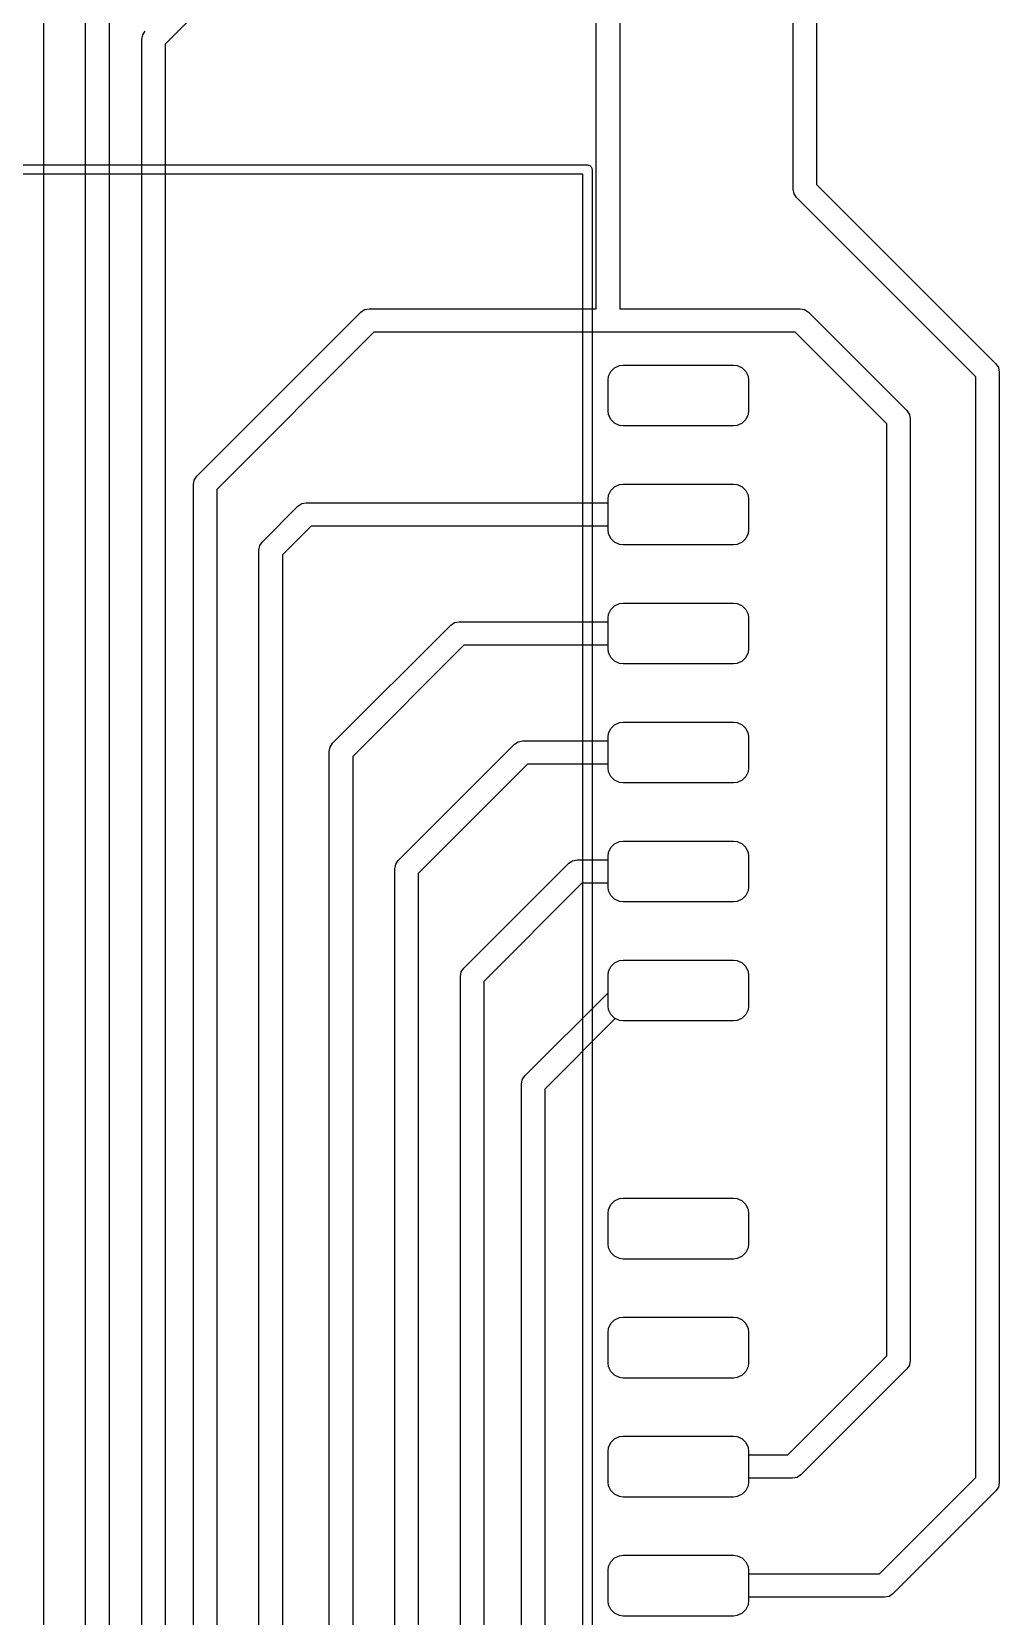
# Model space of a CAD drawing. Extents: x 10 to 287, y -200 to -10.
# Drawn here: x 155.2 to 175.85, y -115.45 to -81.64 of the extents above; entities that cross this region are included whole.
import ezdxf

# ---------------------------------------------------------------- set-up
doc = ezdxf.new("R2010")
doc.units = 0
doc.layers.add('BLACK', color=7, linetype='CONTINUOUS')

msp = doc.modelspace()

# ---------------------------------------------------------------- linework, layer by layer
at = {"layer": 'BLACK', "linetype": 'CONTINUOUS'}
for p, q in [((155.45, -58.8), (155.45, -116.6)), ((171.45, -85), (171.45, -74.6036)), ((171.95, -74.5), (171.95, -84.8964)), ((167.25, -87.55), (167.25, -76.625)), ((167.75, -76.625), (167.75, -87.55)), ((160.577, -79.3768), (158.05, -81.9036)), ((156.35, -123.896), (156.35, -79.7)), ((156.85, -79.8036), (156.85, -124)), ((157.55, -81.8), (157.569, -81.7043)), ((157.55, -86.3), (157.55, -81.8)), ((157.569, -81.7043), (157.623, -81.6232)), ((158.05, -81.9036), (158.05, -86.3)), ((121.34, -84.48), (167.06, -84.48)), ((167.06, -84.48), (167.075, -84.4849)), ((167.075, -84.4849), (167.091, -84.4849)), ((167.091, -84.4849), (167.104, -84.4942)), ((167.104, -84.4942), (167.119, -84.4991)), ((167.119, -84.4991), (167.128, -84.5119)), ((167.128, -84.5119), (167.141, -84.5212)), ((167.141, -84.5212), (167.146, -84.5363)), ((167.146, -84.5363), (167.155, -84.5491)), ((166.96, -84.68), (121.44, -84.68)), ((166.96, -135.28), (166.96, -84.68)), ((167.155, -84.5491), (167.155, -84.5649)), ((167.155, -84.5649), (167.16, -84.58)), ((167.16, -84.58), (167.16, -135.38)), ((171.469, -85.0957), (171.45, -85)), ((171.523, -85.1768), (171.469, -85.0957)), ((175.35, -89.0036), (171.523, -85.1768)), ((171.95, -84.8964), (175.777, -88.7232)), ((157.55, -97.5), (157.55, -86.3)), ((158.05, -86.3), (158.05, -97.5)), ((162.223, -87.6232), (162.304, -87.569)), ((162.304, -87.569), (162.4, -87.55)), ((162.4, -87.55), (167.25, -87.55)), ((167.75, -87.55), (169.7, -87.55)), ((169.7, -87.55), (170.8, -87.55)), ((170.8, -87.55), (171.6, -87.55)), ((171.6, -87.55), (171.696, -87.569)), ((171.696, -87.569), (171.777, -87.6232)), ((158.723, -91.1232), (162.223, -87.6232)), ((162.223, -87.6232), (162.223, -87.6232)), ((171.777, -87.6232), (173.877, -89.7232)), ((162.504, -88.05), (159.15, -91.4036)), ((167.5, -88.05), (162.504, -88.05)), ((169.7, -88.05), (167.5, -88.05)), ((170.8, -88.05), (169.7, -88.05)), ((171.496, -88.05), (170.8, -88.05)), ((173.45, -90.0036), (171.496, -88.05)), ((167.511, -88.9909), (167.559, -88.8886)), ((167.511, -88.9909), (167.559, -88.8886)), ((167.511, -88.9909), (167.559, -88.8886)), ((167.559, -88.8886), (167.639, -88.8088)), ((167.559, -88.8886), (167.639, -88.8088)), ((167.559, -88.8886), (167.639, -88.8088)), ((167.639, -88.8088), (167.741, -88.7611)), ((167.639, -88.8088), (167.741, -88.7611)), ((167.639, -88.8088), (167.741, -88.7611)), ((167.741, -88.7611), (167.825, -88.75)), ((167.741, -88.7611), (167.825, -88.75)), ((167.741, -88.7611), (167.825, -88.75)), ((167.825, -88.75), (170.175, -88.75)), ((167.825, -88.75), (170.175, -88.75)), ((167.825, -88.75), (170.175, -88.75)), ((170.175, -88.75), (170.259, -88.7611)), ((170.175, -88.75), (170.259, -88.7611)), ((170.175, -88.75), (170.259, -88.7611)), ((170.259, -88.7611), (170.361, -88.8088)), ((170.259, -88.7611), (170.361, -88.8088)), ((170.259, -88.7611), (170.361, -88.8088)), ((170.361, -88.8088), (170.441, -88.8886)), ((170.361, -88.8088), (170.441, -88.8886)), ((170.361, -88.8088), (170.441, -88.8886)), ((170.441, -88.8886), (170.489, -88.9909)), ((170.441, -88.8886), (170.489, -88.9909)), ((170.441, -88.8886), (170.489, -88.9909)), ((175.777, -88.7232), (175.831, -88.8043)), ((175.831, -88.8043), (175.85, -88.9)), ((175.85, -88.9), (175.85, -88.9)), ((175.85, -88.9), (175.85, -112.6)), ((167.5, -89.075), (167.511, -88.9909)), ((167.5, -89.075), (167.511, -88.9909)), ((167.5, -89.075), (167.511, -88.9909)), ((167.5, -89.725), (167.5, -89.075)), ((167.5, -89.725), (167.5, -89.075)), ((167.5, -89.725), (167.5, -89.075)), ((170.489, -88.9909), (170.5, -89.075)), ((170.489, -88.9909), (170.5, -89.075)), ((170.489, -88.9909), (170.5, -89.075)), ((170.5, -89.075), (170.5, -89.725)), ((170.5, -89.075), (170.5, -89.725)), ((170.5, -89.075), (170.5, -89.725)), ((175.35, -112.496), (175.35, -89.0036)), ((167.511, -89.8091), (167.5, -89.725)), ((167.511, -89.8091), (167.5, -89.725)), ((167.511, -89.8091), (167.5, -89.725)), ((167.559, -89.9114), (167.511, -89.8091)), ((167.559, -89.9114), (167.511, -89.8091)), ((167.559, -89.9114), (167.511, -89.8091)), ((167.639, -89.9912), (167.559, -89.9114)), ((167.639, -89.9912), (167.559, -89.9114)), ((167.639, -89.9912), (167.559, -89.9114)), ((170.441, -89.9114), (170.361, -89.9912)), ((170.441, -89.9114), (170.361, -89.9912)), ((170.441, -89.9114), (170.361, -89.9912)), ((170.489, -89.8091), (170.441, -89.9114)), ((170.489, -89.8091), (170.441, -89.9114)), ((170.489, -89.8091), (170.441, -89.9114)), ((170.5, -89.725), (170.489, -89.8091)), ((170.5, -89.725), (170.489, -89.8091)), ((170.5, -89.725), (170.489, -89.8091)), ((173.877, -89.7232), (173.877, -89.7232)), ((173.877, -89.7232), (173.931, -89.8043)), ((173.931, -89.8043), (173.95, -89.9)), ((173.95, -89.9), (173.95, -110)), ((167.741, -90.0389), (167.639, -89.9912)), ((167.741, -90.0389), (167.639, -89.9912)), ((167.741, -90.0389), (167.639, -89.9912)), ((167.825, -90.05), (167.741, -90.0389)), ((167.825, -90.05), (167.741, -90.0389)), ((167.825, -90.05), (167.741, -90.0389)), ((170.175, -90.05), (167.825, -90.05)), ((170.175, -90.05), (167.825, -90.05)), ((170.175, -90.05), (167.825, -90.05)), ((170.259, -90.0389), (170.175, -90.05)), ((170.259, -90.0389), (170.175, -90.05)), ((170.259, -90.0389), (170.175, -90.05)), ((170.361, -89.9912), (170.259, -90.0389)), ((170.361, -89.9912), (170.259, -90.0389)), ((170.361, -89.9912), (170.259, -90.0389)), ((173.45, -109.896), (173.45, -90.0036)), ((158.65, -91.3), (158.669, -91.2043)), ((158.65, -126.596), (158.65, -91.3)), ((158.669, -91.2043), (158.723, -91.1232)), ((167.639, -91.3488), (167.741, -91.3011)), ((167.639, -91.3488), (167.741, -91.3011)), ((167.639, -91.3488), (167.741, -91.3011)), ((167.741, -91.3011), (167.825, -91.29)), ((167.741, -91.3011), (167.825, -91.29)), ((167.741, -91.3011), (167.825, -91.29)), ((167.825, -91.29), (170.175, -91.29)), ((167.825, -91.29), (170.175, -91.29)), ((167.825, -91.29), (170.175, -91.29)), ((170.175, -91.29), (170.259, -91.3011)), ((170.175, -91.29), (170.259, -91.3011)), ((170.175, -91.29), (170.259, -91.3011)), ((170.259, -91.3011), (170.361, -91.3488)), ((170.259, -91.3011), (170.361, -91.3488)), ((170.259, -91.3011), (170.361, -91.3488)), ((159.15, -91.4036), (159.15, -126.7)), ((167.5, -91.615), (167.511, -91.5309)), ((167.5, -91.615), (167.511, -91.5309)), ((167.5, -91.615), (167.511, -91.5309)), ((167.5, -92.265), (167.5, -91.615)), ((167.5, -91.69), (167.5, -91.615)), ((167.5, -92.265), (167.5, -91.615)), ((167.511, -91.5309), (167.559, -91.4286)), ((167.511, -91.5309), (167.559, -91.4286)), ((167.511, -91.5309), (167.559, -91.4286)), ((167.559, -91.4286), (167.639, -91.3488)), ((167.559, -91.4286), (167.639, -91.3488)), ((167.559, -91.4286), (167.639, -91.3488)), ((170.361, -91.3488), (170.441, -91.4286)), ((170.361, -91.3488), (170.441, -91.4286)), ((170.361, -91.3488), (170.441, -91.4286)), ((170.441, -91.4286), (170.489, -91.5309)), ((170.441, -91.4286), (170.489, -91.5309)), ((170.441, -91.4286), (170.489, -91.5309)), ((170.489, -91.5309), (170.5, -91.615)), ((170.489, -91.5309), (170.5, -91.615)), ((170.489, -91.5309), (170.5, -91.615)), ((170.5, -91.615), (170.5, -92.265)), ((170.5, -91.615), (170.5, -92.265)), ((170.5, -91.615), (170.5, -92.265)), ((160.123, -92.5232), (160.883, -91.7632)), ((160.883, -91.7632), (160.964, -91.709)), ((160.883, -91.7632), (160.883, -91.7632)), ((160.964, -91.709), (161.06, -91.69)), ((161.06, -91.69), (167.5, -91.69)), ((161.164, -92.19), (160.55, -92.8036)), ((167.5, -92.19), (161.164, -92.19)), ((167.5, -92.265), (167.5, -92.19)), ((167.511, -92.3491), (167.5, -92.265)), ((167.511, -92.3491), (167.5, -92.265)), ((167.511, -92.3491), (167.5, -92.265)), ((170.5, -92.265), (170.489, -92.3491)), ((170.5, -92.265), (170.489, -92.3491)), ((170.5, -92.265), (170.489, -92.3491)), ((160.05, -92.7), (160.069, -92.6043)), ((160.069, -92.6043), (160.123, -92.5232)), ((160.123, -92.5232), (160.123, -92.5232)), ((167.559, -92.4514), (167.511, -92.3491)), ((167.559, -92.4514), (167.511, -92.3491)), ((167.559, -92.4514), (167.511, -92.3491)), ((167.639, -92.5312), (167.559, -92.4514)), ((167.639, -92.5312), (167.559, -92.4514)), ((167.639, -92.5312), (167.559, -92.4514)), ((167.741, -92.5789), (167.639, -92.5312)), ((167.741, -92.5789), (167.639, -92.5312)), ((167.741, -92.5789), (167.639, -92.5312)), ((167.825, -92.59), (167.741, -92.5789)), ((167.825, -92.59), (167.741, -92.5789)), ((167.825, -92.59), (167.741, -92.5789)), ((170.175, -92.59), (167.825, -92.59)), ((170.175, -92.59), (167.825, -92.59)), ((170.175, -92.59), (167.825, -92.59)), ((170.259, -92.5789), (170.175, -92.59)), ((170.259, -92.5789), (170.175, -92.59)), ((170.259, -92.5789), (170.175, -92.59)), ((170.361, -92.5312), (170.259, -92.5789)), ((170.361, -92.5312), (170.259, -92.5789)), ((170.361, -92.5312), (170.259, -92.5789)), ((170.441, -92.4514), (170.361, -92.5312)), ((170.441, -92.4514), (170.361, -92.5312)), ((170.441, -92.4514), (170.361, -92.5312)), ((170.489, -92.3491), (170.441, -92.4514)), ((170.489, -92.3491), (170.441, -92.4514)), ((170.489, -92.3491), (170.441, -92.4514)), ((160.05, -128.596), (160.05, -92.7)), ((160.55, -92.8036), (160.55, -128.7)), ((167.511, -94.0709), (167.559, -93.9686)), ((167.511, -94.0709), (167.559, -93.9686)), ((167.511, -94.0709), (167.559, -93.9686)), ((167.559, -93.9686), (167.639, -93.8888)), ((167.559, -93.9686), (167.639, -93.8888)), ((167.559, -93.9686), (167.639, -93.8888)), ((167.639, -93.8888), (167.741, -93.8411)), ((167.639, -93.8888), (167.741, -93.8411)), ((167.639, -93.8888), (167.741, -93.8411)), ((167.741, -93.8411), (167.825, -93.83)), ((167.741, -93.8411), (167.825, -93.83)), ((167.741, -93.8411), (167.825, -93.83)), ((167.825, -93.83), (170.175, -93.83)), ((167.825, -93.83), (170.175, -93.83)), ((167.825, -93.83), (170.175, -93.83)), ((170.175, -93.83), (170.259, -93.8411)), ((170.175, -93.83), (170.259, -93.8411)), ((170.175, -93.83), (170.259, -93.8411)), ((170.259, -93.8411), (170.361, -93.8888)), ((170.259, -93.8411), (170.361, -93.8888)), ((170.259, -93.8411), (170.361, -93.8888)), ((170.361, -93.8888), (170.441, -93.9686)), ((170.361, -93.8888), (170.441, -93.9686)), ((170.361, -93.8888), (170.441, -93.9686)), ((170.441, -93.9686), (170.489, -94.0709)), ((170.441, -93.9686), (170.489, -94.0709)), ((170.441, -93.9686), (170.489, -94.0709)), ((161.623, -96.8232), (164.143, -94.3032)), ((164.143, -94.3032), (164.224, -94.249)), ((164.224, -94.249), (164.32, -94.23)), ((164.32, -94.23), (167.5, -94.23)), ((167.5, -94.155), (167.511, -94.0709)), ((167.5, -94.155), (167.511, -94.0709)), ((167.5, -94.155), (167.511, -94.0709)), ((167.5, -94.805), (167.5, -94.155)), ((167.5, -94.23), (167.5, -94.155)), ((167.5, -94.805), (167.5, -94.155)), ((170.489, -94.0709), (170.5, -94.155)), ((170.489, -94.0709), (170.5, -94.155)), ((170.489, -94.0709), (170.5, -94.155)), ((170.5, -94.155), (170.5, -94.805)), ((170.5, -94.155), (170.5, -94.805)), ((170.5, -94.155), (170.5, -94.805)), ((164.424, -94.73), (162.05, -97.1036)), ((167.5, -94.73), (164.424, -94.73)), ((167.5, -94.805), (167.5, -94.73)), ((167.511, -94.8891), (167.5, -94.805)), ((167.511, -94.8891), (167.5, -94.805)), ((167.511, -94.8891), (167.5, -94.805)), ((167.559, -94.9914), (167.511, -94.8891)), ((167.559, -94.9914), (167.511, -94.8891)), ((167.559, -94.9914), (167.511, -94.8891)), ((167.639, -95.0712), (167.559, -94.9914)), ((167.639, -95.0712), (167.559, -94.9914)), ((167.639, -95.0712), (167.559, -94.9914)), ((170.441, -94.9914), (170.361, -95.0712)), ((170.441, -94.9914), (170.361, -95.0712)), ((170.441, -94.9914), (170.361, -95.0712)), ((170.489, -94.8891), (170.441, -94.9914)), ((170.489, -94.8891), (170.441, -94.9914)), ((170.489, -94.8891), (170.441, -94.9914)), ((170.5, -94.805), (170.489, -94.8891)), ((170.5, -94.805), (170.489, -94.8891)), ((170.5, -94.805), (170.489, -94.8891)), ((167.741, -95.1189), (167.639, -95.0712)), ((167.741, -95.1189), (167.639, -95.0712)), ((167.741, -95.1189), (167.639, -95.0712)), ((167.825, -95.13), (167.741, -95.1189)), ((167.825, -95.13), (167.741, -95.1189)), ((167.825, -95.13), (167.741, -95.1189)), ((170.175, -95.13), (167.825, -95.13)), ((170.175, -95.13), (167.825, -95.13)), ((170.175, -95.13), (167.825, -95.13)), ((170.259, -95.1189), (170.175, -95.13)), ((170.259, -95.1189), (170.175, -95.13)), ((170.259, -95.1189), (170.175, -95.13)), ((170.361, -95.0712), (170.259, -95.1189)), ((170.361, -95.0712), (170.259, -95.1189)), ((170.361, -95.0712), (170.259, -95.1189)), ((167.639, -96.4288), (167.741, -96.3811)), ((167.639, -96.4288), (167.741, -96.3811)), ((167.639, -96.4288), (167.741, -96.3811)), ((167.741, -96.3811), (167.825, -96.37)), ((167.741, -96.3811), (167.825, -96.37)), ((167.741, -96.3811), (167.825, -96.37)), ((167.825, -96.37), (170.175, -96.37)), ((167.825, -96.37), (170.175, -96.37)), ((167.825, -96.37), (170.175, -96.37)), ((170.175, -96.37), (170.259, -96.3811)), ((170.175, -96.37), (170.259, -96.3811)), ((170.175, -96.37), (170.259, -96.3811)), ((170.259, -96.3811), (170.361, -96.4288)), ((170.259, -96.3811), (170.361, -96.4288)), ((170.259, -96.3811), (170.361, -96.4288)), ((167.5, -96.695), (167.511, -96.6109)), ((167.5, -96.695), (167.511, -96.6109)), ((167.5, -96.695), (167.511, -96.6109)), ((167.5, -97.345), (167.5, -96.695)), ((167.5, -96.77), (167.5, -96.695)), ((167.5, -97.345), (167.5, -96.695)), ((167.511, -96.6109), (167.559, -96.5086)), ((167.511, -96.6109), (167.559, -96.5086)), ((167.511, -96.6109), (167.559, -96.5086)), ((167.559, -96.5086), (167.639, -96.4288)), ((167.559, -96.5086), (167.639, -96.4288)), ((167.559, -96.5086), (167.639, -96.4288)), ((170.361, -96.4288), (170.441, -96.5086)), ((170.361, -96.4288), (170.441, -96.5086)), ((170.361, -96.4288), (170.441, -96.5086)), ((170.441, -96.5086), (170.489, -96.6109)), ((170.441, -96.5086), (170.489, -96.6109)), ((170.441, -96.5086), (170.489, -96.6109)), ((170.489, -96.6109), (170.5, -96.695)), ((170.489, -96.6109), (170.5, -96.695)), ((170.489, -96.6109), (170.5, -96.695)), ((170.5, -96.695), (170.5, -97.345)), ((170.5, -96.695), (170.5, -97.345)), ((170.5, -96.695), (170.5, -97.345)), ((161.55, -97), (161.569, -96.9043)), ((161.55, -128.696), (161.55, -97)), ((161.569, -96.9043), (161.623, -96.8232)), ((163.023, -99.3232), (165.503, -96.8432)), ((165.503, -96.8432), (165.584, -96.789)), ((165.503, -96.8432), (165.503, -96.8432)), ((165.584, -96.789), (165.68, -96.77)), ((165.584, -96.789), (165.584, -96.789)), ((165.68, -96.77), (165.68, -96.77)), ((165.68, -96.77), (167.5, -96.77)), ((162.05, -97.1036), (162.05, -128.8)), ((165.784, -97.27), (163.45, -99.6036)), ((167.5, -97.27), (165.784, -97.27)), ((167.5, -97.345), (167.5, -97.27)), ((167.511, -97.4291), (167.5, -97.345)), ((167.511, -97.4291), (167.5, -97.345)), ((167.511, -97.4291), (167.5, -97.345)), ((170.5, -97.345), (170.489, -97.4291)), ((170.5, -97.345), (170.489, -97.4291)), ((170.5, -97.345), (170.489, -97.4291)), ((157.55, -122.5), (157.55, -97.5)), ((158.05, -97.5), (158.05, -122.5)), ((167.559, -97.5314), (167.511, -97.4291)), ((167.559, -97.5314), (167.511, -97.4291)), ((167.559, -97.5314), (167.511, -97.4291)), ((167.639, -97.6112), (167.559, -97.5314)), ((167.639, -97.6112), (167.559, -97.5314)), ((167.639, -97.6112), (167.559, -97.5314)), ((167.741, -97.6589), (167.639, -97.6112)), ((167.741, -97.6589), (167.639, -97.6112)), ((167.741, -97.6589), (167.639, -97.6112)), ((167.825, -97.67), (167.741, -97.6589)), ((167.825, -97.67), (167.741, -97.6589)), ((167.825, -97.67), (167.741, -97.6589)), ((170.175, -97.67), (167.825, -97.67)), ((170.175, -97.67), (167.825, -97.67)), ((170.175, -97.67), (167.825, -97.67)), ((170.259, -97.6589), (170.175, -97.67)), ((170.259, -97.6589), (170.175, -97.67)), ((170.259, -97.6589), (170.175, -97.67)), ((170.361, -97.6112), (170.259, -97.6589)), ((170.361, -97.6112), (170.259, -97.6589)), ((170.361, -97.6112), (170.259, -97.6589)), ((170.441, -97.5314), (170.361, -97.6112)), ((170.441, -97.5314), (170.361, -97.6112)), ((170.441, -97.5314), (170.361, -97.6112)), ((170.489, -97.4291), (170.441, -97.5314)), ((170.489, -97.4291), (170.441, -97.5314)), ((170.489, -97.4291), (170.441, -97.5314)), ((167.511, -99.1509), (167.559, -99.0486)), ((167.511, -99.1509), (167.559, -99.0486)), ((167.511, -99.1509), (167.559, -99.0486)), ((167.559, -99.0486), (167.639, -98.9688)), ((167.559, -99.0486), (167.639, -98.9688)), ((167.559, -99.0486), (167.639, -98.9688)), ((167.639, -98.9688), (167.741, -98.9211)), ((167.639, -98.9688), (167.741, -98.9211)), ((167.639, -98.9688), (167.741, -98.9211)), ((167.741, -98.9211), (167.825, -98.91)), ((167.741, -98.9211), (167.825, -98.91)), ((167.741, -98.9211), (167.825, -98.91)), ((167.825, -98.91), (170.175, -98.91)), ((167.825, -98.91), (170.175, -98.91)), ((167.825, -98.91), (170.175, -98.91)), ((170.175, -98.91), (170.259, -98.9211)), ((170.175, -98.91), (170.259, -98.9211)), ((170.175, -98.91), (170.259, -98.9211)), ((170.259, -98.9211), (170.361, -98.9688)), ((170.259, -98.9211), (170.361, -98.9688)), ((170.259, -98.9211), (170.361, -98.9688)), ((170.361, -98.9688), (170.441, -99.0486)), ((170.361, -98.9688), (170.441, -99.0486)), ((170.361, -98.9688), (170.441, -99.0486)), ((170.441, -99.0486), (170.489, -99.1509)), ((170.441, -99.0486), (170.489, -99.1509)), ((170.441, -99.0486), (170.489, -99.1509)), ((162.95, -99.5), (162.969, -99.4043)), ((162.969, -99.4043), (163.023, -99.3232)), ((164.423, -101.623), (166.663, -99.3832)), ((166.663, -99.3832), (166.744, -99.329)), ((166.663, -99.3832), (166.663, -99.3832)), ((166.744, -99.329), (166.84, -99.31)), ((166.84, -99.31), (167.5, -99.31)), ((167.5, -99.235), (167.511, -99.1509)), ((167.5, -99.235), (167.511, -99.1509)), ((167.5, -99.235), (167.511, -99.1509)), ((167.5, -99.885), (167.5, -99.235)), ((167.5, -99.31), (167.5, -99.235)), ((167.5, -99.885), (167.5, -99.235)), ((170.489, -99.1509), (170.5, -99.235)), ((170.489, -99.1509), (170.5, -99.235)), ((170.489, -99.1509), (170.5, -99.235)), ((170.5, -99.235), (170.5, -99.885)), ((170.5, -99.235), (170.5, -99.885)), ((170.5, -99.235), (170.5, -99.885)), ((162.95, -130.796), (162.95, -99.5)), ((163.45, -99.6036), (163.45, -130.9)), ((166.944, -99.81), (164.85, -101.904)), ((167.5, -99.81), (166.944, -99.81)), ((167.5, -99.885), (167.5, -99.81)), ((167.511, -99.9691), (167.5, -99.885)), ((167.511, -99.9691), (167.5, -99.885)), ((167.511, -99.9691), (167.5, -99.885)), ((167.559, -100.071), (167.511, -99.9691)), ((167.559, -100.071), (167.511, -99.9691)), ((167.559, -100.071), (167.511, -99.9691)), ((167.639, -100.151), (167.559, -100.071)), ((167.639, -100.151), (167.559, -100.071)), ((167.639, -100.151), (167.559, -100.071)), ((170.441, -100.071), (170.361, -100.151)), ((170.441, -100.071), (170.361, -100.151)), ((170.441, -100.071), (170.361, -100.151)), ((170.489, -99.9691), (170.441, -100.071)), ((170.489, -99.9691), (170.441, -100.071)), ((170.489, -99.9691), (170.441, -100.071)), ((170.5, -99.885), (170.489, -99.9691)), ((170.5, -99.885), (170.489, -99.9691)), ((170.5, -99.885), (170.489, -99.9691)), ((167.741, -100.199), (167.639, -100.151)), ((167.741, -100.199), (167.639, -100.151)), ((167.741, -100.199), (167.639, -100.151)), ((167.825, -100.21), (167.741, -100.199)), ((167.825, -100.21), (167.741, -100.199)), ((167.825, -100.21), (167.741, -100.199)), ((170.175, -100.21), (167.825, -100.21)), ((170.175, -100.21), (167.825, -100.21)), ((170.175, -100.21), (167.825, -100.21)), ((170.259, -100.199), (170.175, -100.21)), ((170.259, -100.199), (170.175, -100.21)), ((170.259, -100.199), (170.175, -100.21)), ((170.361, -100.151), (170.259, -100.199)), ((170.361, -100.151), (170.259, -100.199)), ((170.361, -100.151), (170.259, -100.199)), ((167.741, -101.461), (167.825, -101.45)), ((167.741, -101.461), (167.825, -101.45)), ((167.741, -101.461), (167.825, -101.45)), ((167.825, -101.45), (170.175, -101.45)), ((167.825, -101.45), (170.175, -101.45)), ((167.825, -101.45), (170.175, -101.45)), ((170.175, -101.45), (170.259, -101.461)), ((170.175, -101.45), (170.259, -101.461)), ((170.175, -101.45), (170.259, -101.461)), ((164.35, -101.8), (164.369, -101.704)), ((164.369, -101.704), (164.423, -101.623)), ((167.5, -101.775), (167.511, -101.691)), ((167.5, -101.775), (167.511, -101.691)), ((167.5, -101.775), (167.511, -101.691)), ((167.5, -102.425), (167.5, -101.775)), ((167.5, -102.146), (167.5, -101.775)), ((167.5, -102.425), (167.5, -101.775)), ((167.511, -101.691), (167.559, -101.589)), ((167.511, -101.691), (167.559, -101.589)), ((167.511, -101.691), (167.559, -101.589)), ((167.559, -101.589), (167.639, -101.509)), ((167.559, -101.589), (167.639, -101.509)), ((167.559, -101.589), (167.639, -101.509)), ((167.639, -101.509), (167.741, -101.461)), ((167.639, -101.509), (167.741, -101.461)), ((167.639, -101.509), (167.741, -101.461)), ((170.259, -101.461), (170.361, -101.509)), ((170.259, -101.461), (170.361, -101.509)), ((170.259, -101.461), (170.361, -101.509)), ((170.361, -101.509), (170.441, -101.589)), ((170.361, -101.509), (170.441, -101.589)), ((170.361, -101.509), (170.441, -101.589)), ((170.441, -101.589), (170.489, -101.691)), ((170.441, -101.589), (170.489, -101.691)), ((170.441, -101.589), (170.489, -101.691)), ((170.489, -101.691), (170.5, -101.775)), ((170.489, -101.691), (170.5, -101.775)), ((170.489, -101.691), (170.5, -101.775)), ((170.5, -101.775), (170.5, -102.425)), ((170.5, -101.775), (170.5, -102.425)), ((170.5, -101.775), (170.5, -102.425)), ((164.35, -131.896), (164.35, -101.8)), ((164.85, -101.904), (164.85, -132)), ((165.723, -103.923), (167.5, -102.146)), ((167.511, -102.509), (167.5, -102.425)), ((167.511, -102.509), (167.5, -102.425)), ((170.5, -102.425), (170.489, -102.509)), ((170.5, -102.425), (170.489, -102.509)), ((170.5, -102.425), (170.489, -102.509)), ((167.655, -102.699), (166.15, -104.204)), ((167.559, -102.611), (167.511, -102.509)), ((167.559, -102.611), (167.511, -102.509)), ((167.639, -102.691), (167.559, -102.611)), ((167.639, -102.691), (167.559, -102.611)), ((167.741, -102.739), (167.639, -102.691)), ((167.741, -102.739), (167.639, -102.691)), ((167.741, -102.739), (167.655, -102.699)), ((167.825, -102.75), (167.741, -102.739)), ((167.825, -102.75), (167.741, -102.739)), ((167.825, -102.75), (167.741, -102.739)), ((170.175, -102.75), (167.825, -102.75)), ((170.175, -102.75), (167.825, -102.75)), ((170.175, -102.75), (167.825, -102.75)), ((170.259, -102.739), (170.175, -102.75)), ((170.259, -102.739), (170.175, -102.75)), ((170.259, -102.739), (170.175, -102.75)), ((170.361, -102.691), (170.259, -102.739)), ((170.361, -102.691), (170.259, -102.739)), ((170.361, -102.691), (170.259, -102.739)), ((170.441, -102.611), (170.361, -102.691)), ((170.441, -102.611), (170.361, -102.691)), ((170.441, -102.611), (170.361, -102.691)), ((170.489, -102.509), (170.441, -102.611)), ((170.489, -102.509), (170.441, -102.611)), ((170.489, -102.509), (170.441, -102.611)), ((165.65, -104.1), (165.669, -104.004)), ((165.65, -132.296), (165.65, -104.1)), ((165.669, -104.004), (165.723, -103.923)), ((166.15, -104.204), (166.15, -132.4)), ((167.5, -106.855), (167.511, -106.771)), ((167.5, -106.855), (167.511, -106.771)), ((167.5, -106.855), (167.511, -106.771)), ((167.5, -107.505), (167.5, -106.855)), ((167.5, -107.505), (167.5, -106.855)), ((167.5, -107.505), (167.5, -106.855)), ((167.511, -106.771), (167.559, -106.669)), ((167.511, -106.771), (167.559, -106.669)), ((167.511, -106.771), (167.559, -106.669)), ((167.559, -106.669), (167.639, -106.589)), ((167.559, -106.669), (167.639, -106.589)), ((167.559, -106.669), (167.639, -106.589)), ((167.639, -106.589), (167.741, -106.541)), ((167.639, -106.589), (167.741, -106.541)), ((167.639, -106.589), (167.741, -106.541)), ((167.741, -106.541), (167.825, -106.53)), ((167.741, -106.541), (167.825, -106.53)), ((167.741, -106.541), (167.825, -106.53)), ((167.825, -106.53), (170.175, -106.53)), ((167.825, -106.53), (170.175, -106.53)), ((167.825, -106.53), (170.175, -106.53)), ((170.175, -106.53), (170.259, -106.541)), ((170.175, -106.53), (170.259, -106.541)), ((170.175, -106.53), (170.259, -106.541)), ((170.259, -106.541), (170.361, -106.589)), ((170.259, -106.541), (170.361, -106.589)), ((170.259, -106.541), (170.361, -106.589)), ((170.361, -106.589), (170.441, -106.669)), ((170.361, -106.589), (170.441, -106.669)), ((170.361, -106.589), (170.441, -106.669)), ((170.441, -106.669), (170.489, -106.771)), ((170.441, -106.669), (170.489, -106.771)), ((170.441, -106.669), (170.489, -106.771)), ((170.489, -106.771), (170.5, -106.855)), ((170.489, -106.771), (170.5, -106.855)), ((170.489, -106.771), (170.5, -106.855)), ((170.5, -106.855), (170.5, -107.505)), ((170.5, -106.855), (170.5, -107.505)), ((170.5, -106.855), (170.5, -107.505)), ((167.511, -107.589), (167.5, -107.505)), ((167.511, -107.589), (167.5, -107.505)), ((167.511, -107.589), (167.5, -107.505)), ((170.5, -107.505), (170.489, -107.589)), ((170.5, -107.505), (170.489, -107.589)), ((170.5, -107.505), (170.489, -107.589)), ((167.559, -107.691), (167.511, -107.589)), ((167.559, -107.691), (167.511, -107.589)), ((167.559, -107.691), (167.511, -107.589)), ((167.639, -107.771), (167.559, -107.691)), ((167.639, -107.771), (167.559, -107.691)), ((167.639, -107.771), (167.559, -107.691)), ((167.741, -107.819), (167.639, -107.771)), ((167.741, -107.819), (167.639, -107.771)), ((167.741, -107.819), (167.639, -107.771)), ((167.825, -107.83), (167.741, -107.819)), ((167.825, -107.83), (167.741, -107.819)), ((167.825, -107.83), (167.741, -107.819)), ((170.175, -107.83), (167.825, -107.83)), ((170.175, -107.83), (167.825, -107.83)), ((170.175, -107.83), (167.825, -107.83)), ((170.259, -107.819), (170.175, -107.83)), ((170.259, -107.819), (170.175, -107.83)), ((170.259, -107.819), (170.175, -107.83)), ((170.361, -107.771), (170.259, -107.819)), ((170.361, -107.771), (170.259, -107.819)), ((170.361, -107.771), (170.259, -107.819)), ((170.441, -107.691), (170.361, -107.771)), ((170.441, -107.691), (170.361, -107.771)), ((170.441, -107.691), (170.361, -107.771)), ((170.489, -107.589), (170.441, -107.691)), ((170.489, -107.589), (170.441, -107.691)), ((170.489, -107.589), (170.441, -107.691)), ((167.511, -109.311), (167.559, -109.209)), ((167.511, -109.311), (167.559, -109.209)), ((167.511, -109.311), (167.559, -109.209)), ((167.559, -109.209), (167.639, -109.129)), ((167.559, -109.209), (167.639, -109.129)), ((167.559, -109.209), (167.639, -109.129)), ((167.639, -109.129), (167.741, -109.081)), ((167.639, -109.129), (167.741, -109.081)), ((167.639, -109.129), (167.741, -109.081)), ((167.741, -109.081), (167.825, -109.07)), ((167.741, -109.081), (167.825, -109.07)), ((167.741, -109.081), (167.825, -109.07)), ((167.825, -109.07), (170.175, -109.07)), ((167.825, -109.07), (170.175, -109.07)), ((167.825, -109.07), (170.175, -109.07)), ((170.175, -109.07), (170.259, -109.081)), ((170.175, -109.07), (170.259, -109.081)), ((170.175, -109.07), (170.259, -109.081)), ((170.259, -109.081), (170.361, -109.129)), ((170.259, -109.081), (170.361, -109.129)), ((170.259, -109.081), (170.361, -109.129)), ((170.361, -109.129), (170.441, -109.209)), ((170.361, -109.129), (170.441, -109.209)), ((170.361, -109.129), (170.441, -109.209)), ((170.441, -109.209), (170.489, -109.311)), ((170.441, -109.209), (170.489, -109.311)), ((170.441, -109.209), (170.489, -109.311)), ((167.5, -109.395), (167.511, -109.311)), ((167.5, -109.395), (167.511, -109.311)), ((167.5, -109.395), (167.511, -109.311)), ((167.5, -110.045), (167.5, -109.395)), ((167.5, -110.045), (167.5, -109.395)), ((167.5, -110.045), (167.5, -109.395)), ((170.489, -109.311), (170.5, -109.395)), ((170.489, -109.311), (170.5, -109.395)), ((170.489, -109.311), (170.5, -109.395)), ((170.5, -109.395), (170.5, -110.045)), ((170.5, -109.395), (170.5, -110.045)), ((170.5, -109.395), (170.5, -110.045)), ((171.336, -112.01), (173.45, -109.896)), ((167.511, -110.129), (167.5, -110.045)), ((167.511, -110.129), (167.5, -110.045)), ((167.511, -110.129), (167.5, -110.045)), ((167.559, -110.231), (167.511, -110.129)), ((167.559, -110.231), (167.511, -110.129)), ((167.559, -110.231), (167.511, -110.129)), ((167.639, -110.311), (167.559, -110.231)), ((167.639, -110.311), (167.559, -110.231)), ((167.639, -110.311), (167.559, -110.231)), ((170.441, -110.231), (170.361, -110.311)), ((170.441, -110.231), (170.361, -110.311)), ((170.441, -110.231), (170.361, -110.311)), ((170.489, -110.129), (170.441, -110.231)), ((170.489, -110.129), (170.441, -110.231)), ((170.489, -110.129), (170.441, -110.231)), ((170.5, -110.045), (170.489, -110.129)), ((170.5, -110.045), (170.489, -110.129)), ((170.5, -110.045), (170.489, -110.129)), ((173.877, -110.177), (171.617, -112.437)), ((173.931, -110.096), (173.877, -110.177)), ((173.877, -110.177), (173.877, -110.177)), ((173.935, -110.077), (173.931, -110.096)), ((173.95, -110), (173.935, -110.077)), ((173.95, -110), (173.95, -110)), ((167.741, -110.359), (167.639, -110.311)), ((167.741, -110.359), (167.639, -110.311)), ((167.741, -110.359), (167.639, -110.311)), ((167.825, -110.37), (167.741, -110.359)), ((167.825, -110.37), (167.741, -110.359)), ((167.825, -110.37), (167.741, -110.359)), ((170.175, -110.37), (167.825, -110.37)), ((170.175, -110.37), (167.825, -110.37)), ((170.175, -110.37), (167.825, -110.37)), ((170.259, -110.359), (170.175, -110.37)), ((170.259, -110.359), (170.175, -110.37)), ((170.259, -110.359), (170.175, -110.37)), ((170.361, -110.311), (170.259, -110.359)), ((170.361, -110.311), (170.259, -110.359)), ((170.361, -110.311), (170.259, -110.359)), ((167.5, -111.935), (167.511, -111.851)), ((167.5, -111.935), (167.511, -111.851)), ((167.5, -111.935), (167.511, -111.851)), ((167.5, -112.585), (167.5, -111.935)), ((167.5, -112.585), (167.5, -111.935)), ((167.5, -112.585), (167.5, -111.935)), ((167.511, -111.851), (167.559, -111.749)), ((167.511, -111.851), (167.559, -111.749)), ((167.511, -111.851), (167.559, -111.749)), ((167.559, -111.749), (167.639, -111.669)), ((167.559, -111.749), (167.639, -111.669)), ((167.559, -111.749), (167.639, -111.669)), ((167.639, -111.669), (167.741, -111.621)), ((167.639, -111.669), (167.741, -111.621)), ((167.639, -111.669), (167.741, -111.621)), ((167.741, -111.621), (167.825, -111.61)), ((167.741, -111.621), (167.825, -111.61)), ((167.741, -111.621), (167.825, -111.61)), ((167.825, -111.61), (170.175, -111.61)), ((167.825, -111.61), (170.175, -111.61)), ((167.825, -111.61), (170.175, -111.61)), ((170.175, -111.61), (170.259, -111.621)), ((170.175, -111.61), (170.259, -111.621)), ((170.175, -111.61), (170.259, -111.621)), ((170.259, -111.621), (170.361, -111.669)), ((170.259, -111.621), (170.361, -111.669)), ((170.259, -111.621), (170.361, -111.669)), ((170.361, -111.669), (170.441, -111.749)), ((170.361, -111.669), (170.441, -111.749)), ((170.361, -111.669), (170.441, -111.749)), ((170.441, -111.749), (170.489, -111.851)), ((170.441, -111.749), (170.489, -111.851)), ((170.441, -111.749), (170.489, -111.851)), ((170.489, -111.851), (170.5, -111.935)), ((170.489, -111.851), (170.5, -111.935)), ((170.489, -111.851), (170.5, -111.935)), ((170.5, -111.935), (170.5, -112.585)), ((170.5, -111.935), (170.5, -112.01)), ((170.5, -111.935), (170.5, -112.585)), ((170.5, -112.01), (171.336, -112.01)), ((167.511, -112.669), (167.5, -112.585)), ((167.511, -112.669), (167.5, -112.585)), ((167.511, -112.669), (167.5, -112.585)), ((170.5, -112.585), (170.489, -112.669)), ((170.5, -112.585), (170.489, -112.669)), ((170.5, -112.585), (170.489, -112.669)), ((171.44, -112.51), (170.5, -112.51)), ((170.5, -112.51), (170.5, -112.585)), ((171.536, -112.491), (171.44, -112.51)), ((171.617, -112.437), (171.536, -112.491)), ((173.296, -114.55), (175.35, -112.496)), ((175.85, -112.6), (175.831, -112.696)), ((175.85, -112.6), (175.85, -112.6)), ((167.559, -112.771), (167.511, -112.669)), ((167.559, -112.771), (167.511, -112.669)), ((167.559, -112.771), (167.511, -112.669)), ((167.639, -112.851), (167.559, -112.771)), ((167.639, -112.851), (167.559, -112.771)), ((167.639, -112.851), (167.559, -112.771)), ((167.741, -112.899), (167.639, -112.851)), ((167.741, -112.899), (167.639, -112.851)), ((167.741, -112.899), (167.639, -112.851)), ((167.825, -112.91), (167.741, -112.899)), ((167.825, -112.91), (167.741, -112.899)), ((167.825, -112.91), (167.741, -112.899)), ((170.175, -112.91), (167.825, -112.91)), ((170.175, -112.91), (167.825, -112.91)), ((170.175, -112.91), (167.825, -112.91)), ((170.259, -112.899), (170.175, -112.91)), ((170.259, -112.899), (170.175, -112.91)), ((170.259, -112.899), (170.175, -112.91)), ((170.361, -112.851), (170.259, -112.899)), ((170.361, -112.851), (170.259, -112.899)), ((170.361, -112.851), (170.259, -112.899)), ((170.441, -112.771), (170.361, -112.851)), ((170.441, -112.771), (170.361, -112.851)), ((170.441, -112.771), (170.361, -112.851)), ((170.489, -112.669), (170.441, -112.771)), ((170.489, -112.669), (170.441, -112.771)), ((170.489, -112.669), (170.441, -112.771)), ((175.777, -112.777), (173.577, -114.977)), ((175.831, -112.696), (175.777, -112.777)), ((167.511, -114.391), (167.559, -114.289)), ((167.511, -114.391), (167.559, -114.289)), ((167.511, -114.391), (167.559, -114.289)), ((167.559, -114.289), (167.639, -114.209)), ((167.559, -114.289), (167.639, -114.209)), ((167.559, -114.289), (167.639, -114.209)), ((167.639, -114.209), (167.741, -114.161)), ((167.639, -114.209), (167.741, -114.161)), ((167.639, -114.209), (167.741, -114.161)), ((167.741, -114.161), (167.825, -114.15)), ((167.741, -114.161), (167.825, -114.15)), ((167.741, -114.161), (167.825, -114.15)), ((167.825, -114.15), (170.175, -114.15)), ((167.825, -114.15), (170.175, -114.15)), ((167.825, -114.15), (170.175, -114.15)), ((170.175, -114.15), (170.259, -114.161)), ((170.175, -114.15), (170.259, -114.161)), ((170.175, -114.15), (170.259, -114.161)), ((170.259, -114.161), (170.361, -114.209)), ((170.259, -114.161), (170.361, -114.209)), ((170.259, -114.161), (170.361, -114.209)), ((170.361, -114.209), (170.441, -114.289)), ((170.361, -114.209), (170.441, -114.289)), ((170.361, -114.209), (170.441, -114.289)), ((170.441, -114.289), (170.489, -114.391)), ((170.441, -114.289), (170.489, -114.391)), ((170.441, -114.289), (170.489, -114.391)), ((167.5, -114.475), (167.511, -114.391)), ((167.5, -114.475), (167.511, -114.391)), ((167.5, -114.475), (167.511, -114.391)), ((167.5, -115.125), (167.5, -114.475)), ((167.5, -115.125), (167.5, -114.475)), ((167.5, -115.125), (167.5, -114.475)), ((170.489, -114.391), (170.5, -114.475)), ((170.489, -114.391), (170.5, -114.475)), ((170.489, -114.391), (170.5, -114.475)), ((170.5, -114.475), (170.5, -115.125)), ((170.5, -114.475), (170.5, -114.55)), ((170.5, -114.475), (170.5, -115.125)), ((170.5, -114.55), (173.296, -114.55)), ((173.577, -114.977), (173.496, -115.031)), ((167.511, -115.209), (167.5, -115.125)), ((167.511, -115.209), (167.5, -115.125)), ((167.511, -115.209), (167.5, -115.125)), ((167.559, -115.311), (167.511, -115.209)), ((167.559, -115.311), (167.511, -115.209)), ((167.559, -115.311), (167.511, -115.209)), ((167.639, -115.391), (167.559, -115.311)), ((167.639, -115.391), (167.559, -115.311)), ((167.639, -115.391), (167.559, -115.311)), ((170.441, -115.311), (170.361, -115.391)), ((170.441, -115.311), (170.361, -115.391)), ((170.441, -115.311), (170.361, -115.391)), ((170.489, -115.209), (170.441, -115.311)), ((170.489, -115.209), (170.441, -115.311)), ((170.489, -115.209), (170.441, -115.311)), ((170.5, -115.125), (170.489, -115.209)), ((170.5, -115.125), (170.489, -115.209)), ((170.5, -115.125), (170.489, -115.209)), ((173.4, -115.05), (170.5, -115.05)), ((170.5, -115.05), (170.5, -115.125)), ((173.496, -115.031), (173.4, -115.05)), ((167.741, -115.439), (167.639, -115.391)), ((167.741, -115.439), (167.639, -115.391)), ((167.741, -115.439), (167.639, -115.391)), ((167.825, -115.45), (167.741, -115.439)), ((167.825, -115.45), (167.741, -115.439)), ((167.825, -115.45), (167.741, -115.439)), ((170.175, -115.45), (167.825, -115.45)), ((170.175, -115.45), (167.825, -115.45)), ((170.175, -115.45), (167.825, -115.45)), ((170.259, -115.439), (170.175, -115.45)), ((170.259, -115.439), (170.175, -115.45)), ((170.259, -115.439), (170.175, -115.45)), ((170.361, -115.391), (170.259, -115.439)), ((170.361, -115.391), (170.259, -115.439)), ((170.361, -115.391), (170.259, -115.439))]:
    msp.add_line(p, q, dxfattribs=at)

doc.saveas('drawing.dxf')
